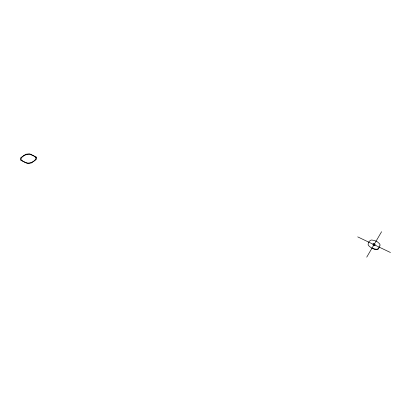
<?xml version="1.0" encoding="UTF-8"?>
<svg xmlns="http://www.w3.org/2000/svg" width="411" height="411" viewBox="0 0 411 411"><rect width="100%" height="100%" fill="white"/><g stroke="black" fill="none" stroke-linecap="round" stroke-linejoin="round"><path stroke-width="0.62" d="M366.73 257.158L381.588 231.712M379.332 247.196L378.012 249.426L374.981 249.559L372.001 248.131M357.734 236.885L390.45 252.503M35.433 157.177L33.943 156.036A13.697 7.742 6.6 0 0 32.156 155.137L29.798 154.372A4.367 2.445 7 0 0 27.604 154.279L24.66 155.214A20 11.41 7.3 0 0 22.292 156.812L20.992 158.8A4.408 2.481 6.7 0 0 21.49 160.079L22.995 161.24A13.46 7.547 7.1 0 0 24.809 162.16L27.218 162.936A4.403 2.487 6.8 0 0 29.448 163.018L32.412 162.042A20.098 11.159 6.4 0 0 34.735 160.413L35.957 158.435A4.362 2.456 7.1 0 0 35.438 157.177M379.98 245.074L379.589 246.631A10.378 8.318 17.3 0 1 378.86 247.823L377.745 248.85A3.36 2.682 16.7 0 1 376.219 249.277L373.306 248.676A15.531 12.525 16 0 1 370.604 247.36L368.585 245.624A3.35 2.682 17.2 0 1 368.117 244.252L368.487 242.706A10.434 8.323 16.3 0 1 369.196 241.504L370.301 240.461A3.36 2.692 17 0 1 371.821 240.019L374.755 240.615A15.197 12.047 17.5 0 1 377.488 241.935L379.517 243.692A3.37 2.692 16.5 0 1 379.985 245.079M36.353 157.156L36.286 159.447L31.215 163.033L27.337 163.491L20.55 160.1L20.689 157.778L25.862 154.259L29.674 153.842L36.353 157.156M373.578 243.636L372.839 244.91L374.472 245.686L375.217 244.417L373.578 243.636"/></g></svg>
